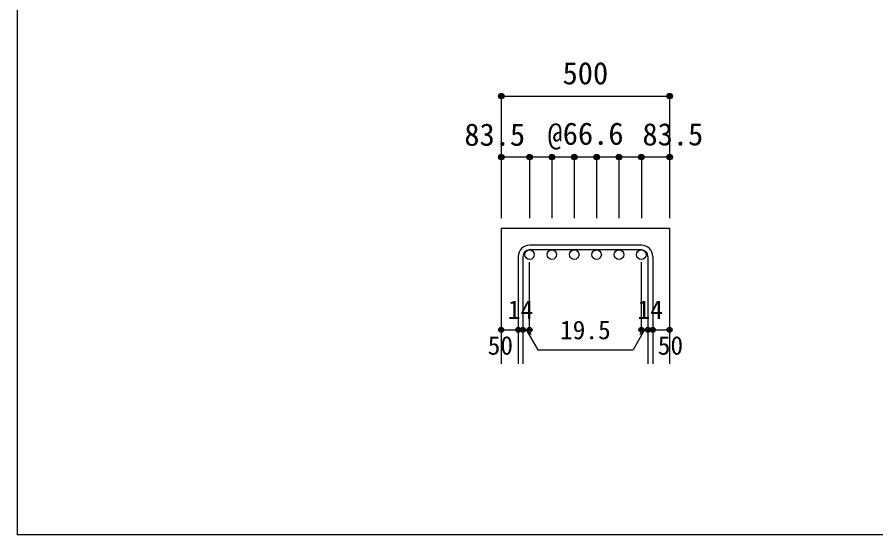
# Model space of a CAD drawing. Units: millimetres at full size, sheet at 1:30; details may follow other scales. Extents: x -5973 to 5954, y -4195 to 4201.
# Drawn here: x -5973 to -3439, y -4195 to -2667 of the extents above; entities that cross this region are included whole.
import ezdxf
from ezdxf.enums import TextEntityAlignment as Align

# ---------------------------------------------------------------- set-up
doc = ezdxf.new("R2010")
doc.units = ezdxf.units.MM
doc.header["$LTSCALE"] = 30
doc.header["$PDMODE"] = 32
doc.header["$PDSIZE"] = 15
for name, color, linetype in [('0-1_躯体線', 2, 'Continuous'), ('0-5_基礎梁筋', 7, 'Continuous'), ('0-6_スタラップ筋', 7, 'Continuous'), ('0-D_寸法', 4, 'Continuous'), ('F-0_枠', 6, 'Continuous')]:
    doc.layers.add(name, color=color, linetype=linetype)
doc.styles.add('ＭＳ ゴシック', font='')
doc.styles.get('ＭＳ ゴシック').set_extended_font_data('MS Gothic')

msp = doc.modelspace()

# ---------------------------------------------------------------- linework, layer by layer
at = {"layer": '0-1_躯体線'}
for p, q in [((-4544.3, -3289.89), (-4544.3, -3689.89)), ((-4544.3, -3289.89), (-4047.3, -3289.89)), ((-4047.3, -3289.89), (-4047.3, -3689.89))]:
    msp.add_line(p, q, dxfattribs=at)
at = {"layer": '0-5_基礎梁筋', "color": 3}
for centre in [(-4460.8, -3367.89), (-4394.8, -3367.89), (-4328.8, -3367.89), (-4262.8, -3367.89), (-4196.8, -3367.89), (-4130.8, -3367.89)]:
    msp.add_circle(centre, 14, dxfattribs=at)
at = {"layer": '0-6_スタラップ筋'}
for p, q in [((-4130.8, -3339.89), (-4460.8, -3339.89)), ((-4130.8, -3353.89), (-4460.8, -3353.89)), ((-4494.3, -3373.39), (-4494.3, -3689.89)), ((-4480.3, -3373.39), (-4480.3, -3689.89)), ((-4111.3, -3373.39), (-4111.3, -3689.89)), ((-4097.3, -3373.39), (-4097.3, -3689.89))]:
    msp.add_line(p, q, dxfattribs=at)
for centre, radius, start, end in [((-4460.8, -3373.39), 33.5, 90, 180), ((-4130.8, -3373.39), 33.5, 0, 90), ((-4460.8, -3373.39), 19.5, 90, 180), ((-4130.8, -3373.39), 19.5, 0, 90)]:
    msp.add_arc(centre, radius, start, end, dxfattribs=at)
at = {"layer": '0-D_寸法'}
for p, q in [((-4544.3, -2899.89), (-4544.3, -3079.89)), ((-4544.3, -2899.89), (-4047.3, -2899.89)), ((-4544.3, -2899.89), (-4047.3, -2899.89)), ((-4047.3, -2899.89), (-4047.3, -3079.89)), ((-4460.8, -3079.89), (-4544.3, -3079.89)), ((-4544.3, -3079.89), (-4544.3, -3259.89)), ((-4295.8, -3079.89), (-4460.8, -3079.89)), ((-4460.8, -3079.89), (-4460.8, -3259.89)), ((-4394.8, -3079.89), (-4394.8, -3259.89)), ((-4328.8, -3079.89), (-4328.8, -3259.89)), ((-4130.8, -3079.89), (-4295.8, -3079.89)), ((-4262.8, -3079.89), (-4262.8, -3259.89)), ((-4196.8, -3079.89), (-4196.8, -3259.89)), ((-4047.3, -3079.89), (-4130.8, -3079.89)), ((-4130.8, -3079.89), (-4130.8, -3259.89)), ((-4047.3, -3079.89), (-4047.3, -3259.89)), ((-4460.8, -3589.89), (-4460.8, -3390.56)), ((-4130.8, -3589.89), (-4130.8, -3390.56)), ((-4544.3, -3589.89), (-4494.3, -3589.89)), ((-4494.3, -3589.89), (-4460.8, -3589.89)), ((-4470.55, -3589.89), (-4456.41, -3604.04)), ((-4470.55, -3589.89), (-4436.33, -3649.17)), ((-4121.05, -3589.89), (-4155.27, -3649.17)), ((-4121.05, -3589.89), (-4135.19, -3604.04)), ((-4130.8, -3589.89), (-4047.3, -3589.89)), ((-4111.3, -3589.89), (-4097.3, -3589.89)), ((-4436.33, -3649.17), (-4155.27, -3649.17))]:
    msp.add_line(p, q, dxfattribs=at)
msp.add_lwpolyline([(-4047.3, -2899.89), (-4047.3, -3079.89), (-4047.3, -3259.89)], dxfattribs=at)
for centre, radius in [((-4544.3, -2899.89), 8), ((-4544.3, -2899.89), 7.2), ((-4544.3, -2899.89), 6.4), ((-4544.3, -2899.89), 5.6), ((-4544.3, -2899.89), 4.8), ((-4544.3, -2899.89), 4), ((-4544.3, -2899.89), 3.2), ((-4544.3, -2899.89), 2.4), ((-4544.3, -2899.89), 1.6), ((-4544.3, -2899.89), 0.8), ((-4047.3, -2899.89), 8), ((-4047.3, -2899.89), 7.2), ((-4047.3, -2899.89), 6.4), ((-4047.3, -2899.89), 5.6), ((-4047.3, -2899.89), 4.8), ((-4047.3, -2899.89), 4), ((-4047.3, -2899.89), 3.2), ((-4047.3, -2899.89), 2.4), ((-4047.3, -2899.89), 1.6), ((-4047.3, -2899.89), 0.8), ((-4544.3, -3079.89), 8), ((-4544.3, -3079.89), 7.2), ((-4544.3, -3079.89), 6.4), ((-4544.3, -3079.89), 5.6), ((-4544.3, -3079.89), 4.8), ((-4544.3, -3079.89), 4), ((-4544.3, -3079.89), 3.2), ((-4544.3, -3079.89), 2.4), ((-4544.3, -3079.89), 1.6), ((-4544.3, -3079.89), 0.8), ((-4460.8, -3079.89), 8), ((-4460.8, -3079.89), 7.2), ((-4460.8, -3079.89), 6.4), ((-4460.8, -3079.89), 5.6), ((-4460.8, -3079.89), 4.8), ((-4460.8, -3079.89), 4), ((-4460.8, -3079.89), 3.2), ((-4460.8, -3079.89), 2.4), ((-4460.8, -3079.89), 1.6), ((-4460.8, -3079.89), 0.8), ((-4394.8, -3079.89), 8), ((-4394.8, -3079.89), 7.2), ((-4394.8, -3079.89), 6.4), ((-4394.8, -3079.89), 5.6), ((-4394.8, -3079.89), 4.8), ((-4394.8, -3079.89), 4), ((-4394.8, -3079.89), 3.2), ((-4394.8, -3079.89), 2.4), ((-4394.8, -3079.89), 1.6), ((-4394.8, -3079.89), 0.8), ((-4328.8, -3079.89), 8), ((-4328.8, -3079.89), 7.2), ((-4328.8, -3079.89), 6.4), ((-4328.8, -3079.89), 5.6), ((-4328.8, -3079.89), 4.8), ((-4328.8, -3079.89), 4), ((-4328.8, -3079.89), 3.2), ((-4328.8, -3079.89), 2.4), ((-4328.8, -3079.89), 1.6), ((-4328.8, -3079.89), 0.8), ((-4262.8, -3079.89), 8), ((-4262.8, -3079.89), 7.2), ((-4262.8, -3079.89), 6.4), ((-4262.8, -3079.89), 5.6), ((-4262.8, -3079.89), 4.8), ((-4262.8, -3079.89), 4), ((-4262.8, -3079.89), 3.2), ((-4262.8, -3079.89), 2.4), ((-4262.8, -3079.89), 1.6), ((-4262.8, -3079.89), 0.8), ((-4196.8, -3079.89), 8), ((-4196.8, -3079.89), 7.2), ((-4196.8, -3079.89), 6.4), ((-4196.8, -3079.89), 5.6), ((-4196.8, -3079.89), 4.8), ((-4196.8, -3079.89), 4), ((-4196.8, -3079.89), 3.2), ((-4196.8, -3079.89), 2.4), ((-4196.8, -3079.89), 1.6), ((-4196.8, -3079.89), 0.8), ((-4130.8, -3079.89), 8), ((-4130.8, -3079.89), 7.2), ((-4130.8, -3079.89), 6.4), ((-4130.8, -3079.89), 5.6), ((-4130.8, -3079.89), 4.8), ((-4130.8, -3079.89), 4), ((-4130.8, -3079.89), 3.2), ((-4130.8, -3079.89), 2.4), ((-4130.8, -3079.89), 1.6), ((-4130.8, -3079.89), 0.8), ((-4047.3, -3079.89), 8), ((-4047.3, -3079.89), 7.2), ((-4047.3, -3079.89), 6.4), ((-4047.3, -3079.89), 5.6), ((-4047.3, -3079.89), 4.8), ((-4047.3, -3079.89), 4), ((-4047.3, -3079.89), 3.2), ((-4047.3, -3079.89), 2.4), ((-4047.3, -3079.89), 1.6), ((-4047.3, -3079.89), 0.8), ((-4544.3, -3589.89), 4), ((-4544.3, -3589.89), 3.6), ((-4544.3, -3589.89), 3.2), ((-4544.3, -3589.89), 2.8), ((-4544.3, -3589.89), 2.4), ((-4544.3, -3589.89), 2), ((-4544.3, -3589.89), 1.6), ((-4544.3, -3589.89), 1.2), ((-4544.3, -3589.89), 0.8), ((-4544.3, -3589.89), 0.4), ((-4494.3, -3589.89), 4), ((-4494.3, -3589.89), 3.6), ((-4494.3, -3589.89), 3.2), ((-4494.3, -3589.89), 2.8), ((-4494.3, -3589.89), 2.4), ((-4494.3, -3589.89), 2), ((-4494.3, -3589.89), 1.6), ((-4494.3, -3589.89), 1.2), ((-4494.3, -3589.89), 0.8), ((-4494.3, -3589.89), 0.4), ((-4480.3, -3589.89), 4), ((-4480.3, -3589.89), 3.6), ((-4480.3, -3589.89), 3.2), ((-4480.3, -3589.89), 2.8), ((-4480.3, -3589.89), 2.4), ((-4480.3, -3589.89), 2), ((-4480.3, -3589.89), 1.6), ((-4480.3, -3589.89), 1.2), ((-4480.3, -3589.89), 0.8), ((-4480.3, -3589.89), 0.4), ((-4460.8, -3589.89), 4), ((-4460.8, -3589.89), 3.6), ((-4460.8, -3589.89), 3.2), ((-4460.8, -3589.89), 2.8), ((-4460.8, -3589.89), 2.4), ((-4460.8, -3589.89), 2), ((-4460.8, -3589.89), 1.6), ((-4460.8, -3589.89), 1.2), ((-4460.8, -3589.89), 0.8), ((-4460.8, -3589.89), 0.4), ((-4130.8, -3589.89), 4), ((-4130.8, -3589.89), 3.6), ((-4130.8, -3589.89), 3.2), ((-4130.8, -3589.89), 2.8), ((-4130.8, -3589.89), 2.4), ((-4130.8, -3589.89), 2), ((-4130.8, -3589.89), 1.6), ((-4130.8, -3589.89), 1.2), ((-4130.8, -3589.89), 0.8), ((-4130.8, -3589.89), 0.4), ((-4111.3, -3589.89), 4), ((-4111.3, -3589.89), 3.6), ((-4111.3, -3589.89), 3.2), ((-4111.3, -3589.89), 2.8), ((-4111.3, -3589.89), 2.4), ((-4111.3, -3589.89), 2), ((-4111.3, -3589.89), 1.6), ((-4111.3, -3589.89), 1.2), ((-4111.3, -3589.89), 0.8), ((-4111.3, -3589.89), 0.4), ((-4097.3, -3589.89), 4), ((-4097.3, -3589.89), 3.6), ((-4097.3, -3589.89), 3.2), ((-4097.3, -3589.89), 2.8), ((-4097.3, -3589.89), 2.4), ((-4097.3, -3589.89), 2), ((-4097.3, -3589.89), 1.6), ((-4097.3, -3589.89), 1.2), ((-4097.3, -3589.89), 0.8), ((-4097.3, -3589.89), 0.4), ((-4047.3, -3589.89), 4), ((-4047.3, -3589.89), 3.6), ((-4047.3, -3589.89), 3.2), ((-4047.3, -3589.89), 2.8), ((-4047.3, -3589.89), 2.4), ((-4047.3, -3589.89), 2), ((-4047.3, -3589.89), 1.6), ((-4047.3, -3589.89), 1.2), ((-4047.3, -3589.89), 0.8), ((-4047.3, -3589.89), 0.4)]:
    msp.add_circle(centre, radius, dxfattribs=at)
at = {"layer": '0-D_寸法', "color": 7}
for p in [(-4544.3, -2899.89), (-4047.3, -2899.89), (-4544.3, -3079.89), (-4460.8, -3079.89), (-4394.8, -3079.89), (-4328.8, -3079.89), (-4262.8, -3079.89), (-4196.8, -3079.89), (-4130.8, -3079.89), (-4047.3, -3079.89), (-4544.3, -3589.89), (-4494.3, -3589.89), (-4480.3, -3589.89), (-4460.8, -3589.89), (-4130.8, -3589.89), (-4111.3, -3589.89), (-4097.3, -3589.89), (-4047.3, -3589.89)]:
    msp.add_point(p, dxfattribs=at)
at = {"layer": 'F-0_枠'}
for p in [(-5972.88, 4201.15), (5954.1, -4195.24)]:
    msp.add_line(p, (-5972.88, -4195.24), dxfattribs=at)

# ---------------------------------------------------------------- texts
at = {"layer": '0-D_寸法', "style": 'ＭＳ ゴシック'}
for s, height, p in [('500', 65.98, (-4363.3, -2884.89)), ('83.5', 65.98, (-4653.27, -3066.22)), ('@66.6', 65.98, (-4407.67, -3063.34)), ('83.5', 65.98, (-4127.65, -3065.26)), ('14', 54.99, (-4524.84, -3574.44)), ('14', 54.99, (-4142.26, -3574.44)), ('19.5', 54.99, (-4370.8, -3634.17)), ('50', 54.99, (-4584.3, -3679.89)), ('50', 54.99, (-4082.3, -3679.89))]:
    msp.add_text(s, height=height, dxfattribs=at).set_placement(p, align=Align.BOTTOM_LEFT)

doc.saveas('drawing.dxf')
